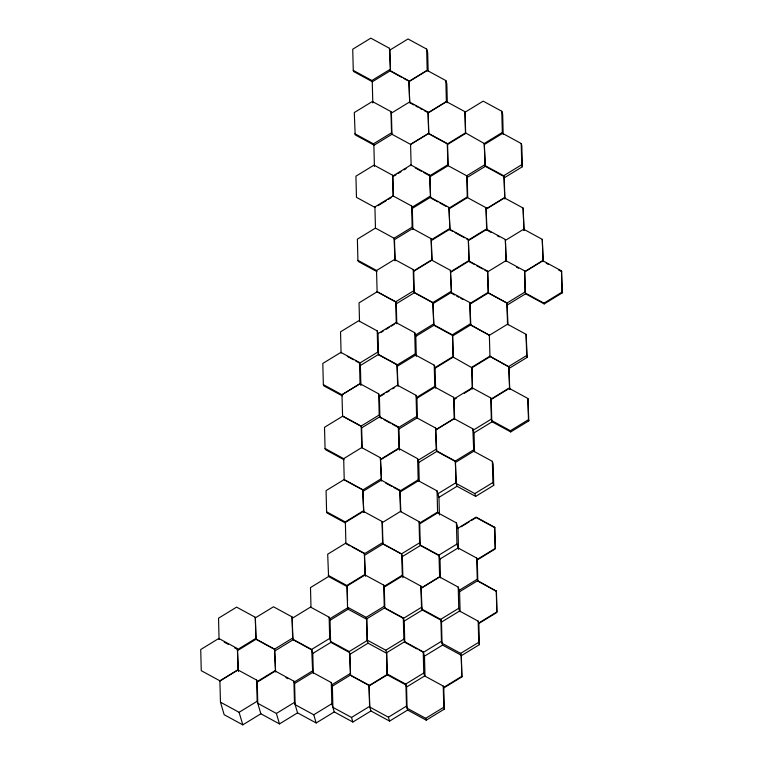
<?xml version="1.0" encoding="UTF-8"?>
<svg xmlns="http://www.w3.org/2000/svg" width="763" height="763" viewBox="0 0 763 763"><rect width="100%" height="100%" fill="white"/><g stroke="black" fill="none" stroke-linecap="round" stroke-linejoin="round"><path stroke-width="1.14" d="M372.22 81.641L353.612 71.522L353.269 70.387L352.735 49.204L370.818 38.15L389.426 48.269L390.484 71.207L389.95 50.024L408.024 38.97L426.641 49.09L427.681 52.609L428.157 71.436M353.269 70.387L371.886 80.506L389.969 69.452M372.802 102.976L372.268 81.794L390.351 70.74L408.958 80.859L409.693 102.7L413.832 104.951M426.641 49.09L427.175 70.263L409.102 81.326L403.932 78.513M409.159 81.527L427.232 70.463L445.85 80.582L446.832 83.911L447.309 102.728M374.414 166.506L373.88 145.323L391.953 134.269L391.419 113.096L409.502 102.032L428.11 112.151L428.787 133.811L447.404 143.93L465.478 132.876L464.944 111.694L446.326 101.574L428.253 112.628M354.824 133.725L373.441 143.845L391.524 132.791L390.98 111.608L372.373 101.489L354.29 112.552L355.167 134.86L373.775 144.98M445.85 80.582L446.384 101.765L428.31 112.819L424.171 110.568M428.11 112.151L428.653 133.334L410.57 144.388L391.953 134.269L391.524 132.791M393.355 196.015L392.85 176.015L410.933 164.961L429.54 175.08L430.57 197.913L430.036 176.73L448.11 165.676L447.576 144.493L465.649 133.439L465.096 112.199L483.17 101.145L501.787 111.264L502.674 114.269L503.179 134.269M394.032 176.005L396.045 174.784M398.057 173.554L401.071 171.713M404.075 169.863L406.088 168.642M357.914 260.336L376.531 270.455L376.865 271.599L358.257 261.471L357.914 260.336L357.38 239.162L375.453 228.099L374.919 206.926L393.002 195.872L411.61 205.991L412.316 208.385L412.859 229.558L412.154 227.164L411.61 205.991M378.095 205.638L386.135 200.717M388.138 199.496L391.152 197.646M410.933 164.961L411.143 165.676L410.57 144.388L428.682 133.449L447.299 143.568L447.833 164.741L429.76 175.795L423.551 172.428M501.787 111.264L502.321 132.438L484.247 143.501L465.478 132.876M484.524 144.445L502.607 133.391L521.215 143.511L521.825 145.561L522.359 166.744L504.286 177.798L504.82 198.981L503.895 176.482L485.287 166.363L484.267 143.558L485.068 165.628L503.675 175.748L504.286 177.798M412.001 207.317L430.084 196.253M412.316 208.385L430.399 197.321L449.006 207.441L449.912 229.835L449.006 207.441M484.801 164.741L466.727 175.795L448.11 165.676L447.833 164.741M467.709 197.426L467.204 177.426L485.287 166.363M412.154 227.164L394.07 238.228L375.453 228.099M394.49 239.63L394.07 238.228L395.024 260.812L394.49 239.63L412.564 228.576L431.181 238.695L432.173 260.336M449.188 208.032L467.261 196.968L466.727 175.795L467.204 177.426M449.369 208.661L467.452 197.607L486.06 207.727L486.975 230.159L491.105 232.41M503.675 175.748L521.758 164.694L521.215 143.511M431.467 239.677L449.55 228.623M431.667 240.335L449.741 229.272L468.358 239.391L469.207 261.633L474.376 264.446M486.355 208.719L504.438 197.665M486.432 208.986L504.515 197.932L523.132 208.051L523.971 230.273L523.132 208.051M396.111 322.577L414.729 332.697L415.263 353.879L397.189 364.933L378.572 354.814L378.038 333.631L396.111 322.577L396.264 323.092L395.73 301.919L377.113 291.8L359.039 302.854L359.516 321.681M413.641 270.932L431.715 259.878L431.181 238.695M435.625 388.176L435.12 368.176L453.193 357.122L452.659 335.939L452.325 334.823L433.708 324.704L432.888 302.539L414.271 292.42L413.737 271.246L431.81 260.193L450.428 270.312L451.496 293.288L450.428 270.312M486.06 207.727L486.603 228.9L468.52 239.954L466.451 238.829M468.673 240.459L486.746 229.396L505.364 239.525L506.127 261.461L505.364 239.525M377.084 291.676L395.692 301.795L413.775 290.741L413.231 269.568L394.624 259.449L376.541 270.503L377.113 291.8M396.789 323.779L396.283 303.779L414.357 292.725L432.974 302.844L433.88 325.286L452.497 335.405L453.193 357.122L471.963 367.766L472.497 388.939L472.173 387.823L454.09 398.877L454.595 418.877M450.819 271.628L468.892 260.574L468.358 239.391M450.962 272.114L469.035 261.06L487.652 271.18L488.358 292.935L506.975 303.054L508.015 324.866M505.583 240.288L523.666 229.224L542.283 239.344L543.122 261.575L542.283 239.344M360.889 385.496L360.384 365.496L359.497 362.501L340.889 352.382L322.806 363.436L323.35 384.619L323.684 385.754L342.301 395.873M381.204 332.306L383.217 331.075M386.221 329.234L389.235 327.394M391.247 326.163L394.261 324.323M432.888 302.539L450.962 291.485M433.174 303.531L451.257 292.467L469.865 302.587L470.819 325.152L489.426 335.272L507.509 324.218L526.117 334.337L527.195 357.342L509.121 368.395L509.655 389.569L508.654 366.831L489.884 356.178L471.811 367.241L472.345 388.415L464.314 393.326M340.889 352.382L341.08 353.021L340.536 331.838L358.62 320.784L377.227 330.904L377.771 352.086L359.688 363.14L355.558 360.889M360.384 365.496L378.467 354.433L397.075 364.552L398.048 386.107M415.434 335.071L433.508 324.017M416.312 356.34L415.806 336.34L433.88 325.286M470.113 303.407L488.186 292.353L487.652 271.18M470.275 303.979L488.358 292.925L506.966 303.045L525.049 291.991L524.515 270.817L505.898 260.698L487.824 271.752L484.715 270.064M524.734 271.58L542.817 260.526M544.2 303.922L543.971 303.149L525.354 293.03L524.82 271.847L542.894 260.793L561.511 270.913L562.274 292.868L544.2 303.922L525.583 293.803L525.049 291.991M323.35 384.619L341.958 394.738L360.041 383.675L359.497 362.501M380.384 457.743L381.481 480.795L380.384 457.743L361.767 447.614L361.214 426.364L342.597 416.245L341.977 394.776L360.05 383.713L378.667 393.832L379.535 396.789M397.542 366.106L415.616 355.053L434.233 365.172L435.12 368.176M452.325 334.823L470.409 323.77L469.865 302.587M452.659 335.939L470.733 324.885L489.426 335.272M507.509 304.866L525.583 293.803M342.597 416.245L324.523 427.299L325.057 448.482L325.391 449.617L344.008 459.736M417.447 418.248L416.941 398.248L416.073 395.329L397.456 385.21L379.383 396.264L379.917 417.437L381.986 418.563M380.546 396.178L384.562 393.718M386.564 392.487L389.578 390.646M392.592 388.806L394.605 387.575M434.958 367.632L453.031 356.579M543.971 303.149L562.045 292.086L561.511 270.913M342.511 415.949L361.128 426.069L379.201 415.015L378.667 393.832M362.167 447.881L361.662 427.881L379.736 416.817L398.353 426.937L398.954 428.997L399.497 450.17M416.693 397.409L434.767 386.345L434.233 365.172M416.941 398.248L435.015 387.194L453.632 397.313L454.271 399.478L456.274 398.248M471.963 367.766L490.046 356.712M380.918 478.916L362.845 489.97L344.227 479.851L343.693 458.677L361.748 447.538M416.073 395.329L416.608 416.503L398.534 427.566L392.325 424.19M398.954 428.997L417.037 417.933L435.644 428.053L436.694 450.933L455.301 461.062L456.207 483.475L474.824 493.594L475.654 496.398L493.728 485.335L493.194 464.162L492.364 461.367L473.747 451.248L472.841 428.825L454.233 418.706L453.632 397.313M489.35 335.005L489.97 356.455L508.578 366.574L526.661 355.52L526.117 334.337M362.759 489.693L363.751 512.393L362.759 489.693L344.151 479.574L326.068 490.628L326.602 511.801L326.945 512.946L345.553 523.065L345.219 521.921L326.602 511.801M380.813 459.173L398.887 448.119L398.353 426.937M380.937 459.612L399.02 448.558L417.628 458.677L418.753 462.464L419.23 481.281M436.093 429.55L454.166 418.486M436.15 429.76L454.233 418.706M491.114 399.059L509.198 388.005M510.733 431.925L510.38 430.733L491.763 420.613L491.229 399.44L509.303 388.377L527.92 398.496L528.807 420.871L510.733 431.925L492.116 421.805L491.324 419.116L490.781 397.943L472.173 387.823M363.207 491.21L381.29 480.156L399.907 490.275L400.871 511.83M418.105 460.289L436.188 449.235L435.644 428.053M418.753 462.464L436.827 451.4L455.444 461.52L455.978 482.702L457.037 486.279L475.654 496.398M473.241 430.17L491.324 419.116M474.519 451.686L474.042 432.859L492.116 421.805M345.219 521.921L363.302 510.867M417.628 458.677L418.172 479.851L400.089 490.914L393.889 487.538M400.365 491.83L418.439 480.766L437.056 490.886L438.963 497.333L439.402 514.977M455.301 461.062L473.384 449.998M455.673 462.302L473.747 451.248M510.38 430.733L528.454 419.679L527.92 398.496M365.458 576.246L364.39 553.261L345.773 543.142L327.689 554.205L328.567 576.513L347.184 586.633L347.537 600.758M402.874 577.753L402.33 556.58L401.529 553.871L382.921 543.752L382.377 522.569L400.441 511.448L399.907 490.275M437.905 493.756L455.978 482.702M438.963 497.333L457.037 486.279M238.476 671.516L237.417 648.579L218.8 638.45L200.726 649.513L201.26 670.687L219.878 680.806L220.469 702.189L224.179 714.731L242.796 724.85L260.87 713.796L279.487 723.915L297.56 712.852L316.178 722.971L334.251 711.917L352.868 722.036L370.942 710.982L389.559 721.102L407.642 710.048L426.25 720.167L444.333 709.104L443.789 687.93L443.246 686.08L424.629 675.961L423.761 673.014L423.227 651.831L404.609 641.712L386.536 652.775L387.07 673.948L387.327 674.835L405.945 684.955L406.479 706.128L407.642 710.048M218.8 638.45L219.067 639.356L218.533 618.183L236.606 607.129L255.224 617.248L256.015 639.28L274.632 649.399L275.577 671.984L274.546 649.141L255.939 639.022L255.395 617.839L273.478 606.785L292.086 616.905L292.992 639.327L311.609 649.447L312.792 653.443L313.297 673.443M350.045 545.85L345.906 543.599L345.372 522.426L363.446 511.363L382.063 521.482L382.597 542.665L364.523 553.719L352.105 546.976M328.567 576.513L310.493 587.577L310.999 607.577M364.924 555.073L382.997 544.009L401.615 554.138L402.359 576.027L420.976 586.146L422.073 609.217L440.69 619.337L441.5 622.083L442.035 643.257L460.652 653.386L461.329 655.694L461.873 676.876L443.789 687.93M419.516 523.122L437.59 512.068L437.056 490.886M440.499 577.839L440.022 559.021L438.878 555.13L420.26 545.011L419.726 523.828L437.8 512.774L456.417 522.893L458.115 528.635M474.824 493.594L492.898 482.54L492.364 461.367M255.758 638.421L237.684 649.475L234.584 647.797M237.932 650.343L256.015 639.28M292.458 618.154L310.541 607.09L329.149 617.21L330.055 620.262L330.589 641.435L349.206 651.554L349.998 654.234L350.532 675.408L349.483 652.508L330.865 642.389L329.692 638.393L329.149 617.21M328.233 575.378L346.841 585.498L364.924 574.444L364.39 553.261M383.694 585.107L384.237 606.28L384.819 608.254L384.285 587.081L383.694 585.107L365.086 574.987L347.003 586.041L347.546 607.214L348.128 609.198L366.745 619.318L367.28 640.5L349.206 651.554M401.529 553.871L419.612 542.808L419.068 521.634L400.441 511.448M402.33 556.58L420.413 545.516L439.021 555.636L439.612 576.981L458.229 587.1L459.593 591.726L460.099 611.726M461.329 655.694L479.412 644.64L478.868 623.457L496.951 612.403L496.417 591.23L477.8 581.101L477.266 559.928L495.34 548.874L494.672 527.262L476.055 517.142L457.981 528.196L458.515 549.37M461.119 526.785L469.159 521.873M471.162 520.643L476.188 517.572L494.805 527.691M219.878 680.806L237.951 669.752L237.417 648.579M219.935 681.016L238.008 669.962L256.626 680.081L257.236 682.151L257.78 703.324L276.387 713.443L279.487 723.915M274.546 649.141L292.63 638.078L292.086 616.905M275.042 650.801L293.116 639.747L311.733 649.866L312.677 672.422L331.295 682.542L332.363 686.156L332.897 707.33L351.514 717.449L352.868 722.036M329.645 618.869L347.718 607.815M384.075 586.365L402.149 575.312M330.055 620.262L348.128 609.198M384.285 587.081L402.359 576.027M438.878 555.13L456.951 544.067L456.417 522.893M440.022 559.021L458.105 547.958L476.713 558.077L477.266 559.928M257.083 681.636L275.166 670.582M257.236 682.151L275.319 671.087L293.927 681.206L294.604 683.476L295.138 704.659L313.755 714.778L316.178 722.971M311.609 649.447L329.692 638.393M347.546 607.214L366.154 617.334L384.237 606.28M312.792 653.443L330.865 642.389M421.481 587.872L439.564 576.818M421.538 588.044L439.612 576.981M477.133 559.489L495.206 548.435L494.672 527.262M220.469 702.189L239.086 712.308L257.16 701.254L256.626 680.081M294.194 682.103L312.267 671.049M294.604 683.476L312.677 672.422M420.976 586.146L421.51 607.319L403.436 618.373L385.849 608.817M349.998 654.234L368.071 643.18L386.688 653.3L387.222 674.473L369.149 685.527L351.562 675.97M417.18 648.998L404.762 642.246L404.228 621.072L422.311 610.019L440.919 620.138L441.462 641.311L442.578 645.097L461.195 655.217L461.873 676.876M459.173 590.314L477.256 579.26L476.713 558.077M459.593 591.726L477.667 580.672L496.417 591.23M276.387 713.443L294.47 702.389L293.927 681.206M367.156 640.081L385.773 650.2L403.846 639.146L403.312 617.963L384.695 607.844L366.621 618.898L367.156 640.081L368.071 643.18M331.943 684.745L350.017 673.681M440.69 619.337L458.763 608.283L458.229 587.1M332.363 686.156L350.436 675.093L369.054 685.222L369.788 707.072L388.405 717.191L389.559 721.102M441.5 622.083L459.574 611.029L478.191 621.149L478.868 623.457M313.755 714.778L331.829 703.715L331.295 682.542M423.379 652.375L441.462 641.311M369.254 685.889L387.327 674.835M425.01 676.152L424.495 656.151L442.578 645.097M478.744 623.028L496.818 611.964L496.284 590.791M387.07 673.948L405.687 684.068L423.761 673.014M351.514 717.449L369.588 706.395L369.054 685.222M460.652 653.386L478.725 642.322L478.191 621.149M426.25 720.167L425.706 718.317L407.089 708.198L406.555 687.015L424.629 675.961M388.405 717.191L406.479 706.128M443.646 687.453L461.729 676.39M425.706 718.317L443.78 707.253L443.246 686.08M391.514 71.77L401.863 77.387M415.902 106.076L417.971 107.202M420.031 108.327L422.101 109.443M415.282 167.927L421.481 171.303M392.85 176.015L392.621 175.242L374.013 165.123L355.93 176.177L356.474 197.359L375.081 207.479L374.919 206.926M431.6 198.475L437.809 201.842M439.879 202.968L446.078 206.344M497.314 235.786L499.384 236.911M546.232 263.254L548.292 264.38M558.64 270.007L561.74 271.695M450.943 230.397L453.012 231.523M455.082 232.648L464.39 237.713M516.465 267.079L518.535 268.204M476.446 265.572L482.655 268.948M452.526 293.85L454.595 294.976M456.665 296.101L458.735 297.227M460.804 298.352L462.874 299.478M347.279 356.397L353.488 359.764M384.056 419.688L390.265 423.064M325.057 448.482L343.693 458.677M385.611 483.036L391.82 486.412M419.24 650.124L422.349 651.812M224.236 642.169L228.375 644.42M285.925 677.601L287.985 678.727M562.045 292.086L562.274 292.868M521.758 164.694L522.359 166.744M502.321 132.438L502.607 133.391M524.515 270.817L524.82 271.847M464.944 111.694L465.096 112.199M526.661 355.52L527.195 357.342M486.603 228.9L486.975 230.159M467.261 196.968L467.452 197.607M447.299 143.568L447.576 144.493M528.454 419.679L528.807 420.871M488.186 292.353L488.358 292.925M508.578 366.574L509.121 368.395M468.892 260.574L469.207 261.633M428.653 133.334L428.787 133.811M409.693 102.7L408.958 80.859M429.54 175.08L430.036 176.73M389.426 48.269L389.95 50.024M470.409 323.77L470.819 325.152M490.781 397.943L491.229 399.44M390.98 111.608L391.419 113.096M492.898 482.54L493.728 485.335M371.886 80.506L372.268 81.794M472.841 428.825L474.042 432.859M393.002 195.872L393.164 196.415L392.621 175.242M413.231 269.568L413.737 271.246M373.441 143.845L373.88 145.323M413.775 290.741L414.357 292.725M434.767 386.345L435.015 387.194M414.729 332.697L415.806 336.34M415.263 353.879L415.616 355.053M395.692 301.795L396.283 303.779M477.256 579.26L477.8 581.101M436.188 449.235L436.827 451.4M456.951 544.067L458.105 547.958M416.608 416.503L417.037 417.933M478.725 642.322L479.412 644.64M437.59 512.068L437.8 512.774M397.456 385.21L397.618 385.735L397.075 364.552M377.227 330.904L378.038 333.631M458.763 608.283L459.574 611.029M418.172 479.851L418.439 480.766M377.771 352.086L378.572 354.814M419.068 521.634L419.726 523.828M419.612 542.808L420.413 545.516M379.201 415.015L379.917 417.437M421.51 607.319L422.311 610.019M361.128 426.069L361.662 427.881M443.78 707.253L444.333 709.104M423.227 651.831L424.495 656.151M382.063 521.482L382.377 522.569M341.958 394.738L342.12 395.272M382.597 542.665L382.997 544.009M403.312 617.963L404.228 621.072M403.846 639.146L404.762 642.246M405.687 684.068L406.555 687.015M364.924 574.444L365.086 574.987M385.773 650.2L386.688 653.3M366.154 617.334L366.745 619.318M346.841 585.498L347.184 586.633M369.588 706.395L370.942 710.982M331.829 703.715L334.251 711.917M292.63 638.078L293.116 639.747M294.47 702.389L297.56 712.852M255.224 617.248L255.395 617.839M257.16 701.254L260.87 713.796M239.086 712.308L242.796 724.85M506.966 303.045L507.509 324.218"/></g></svg>
